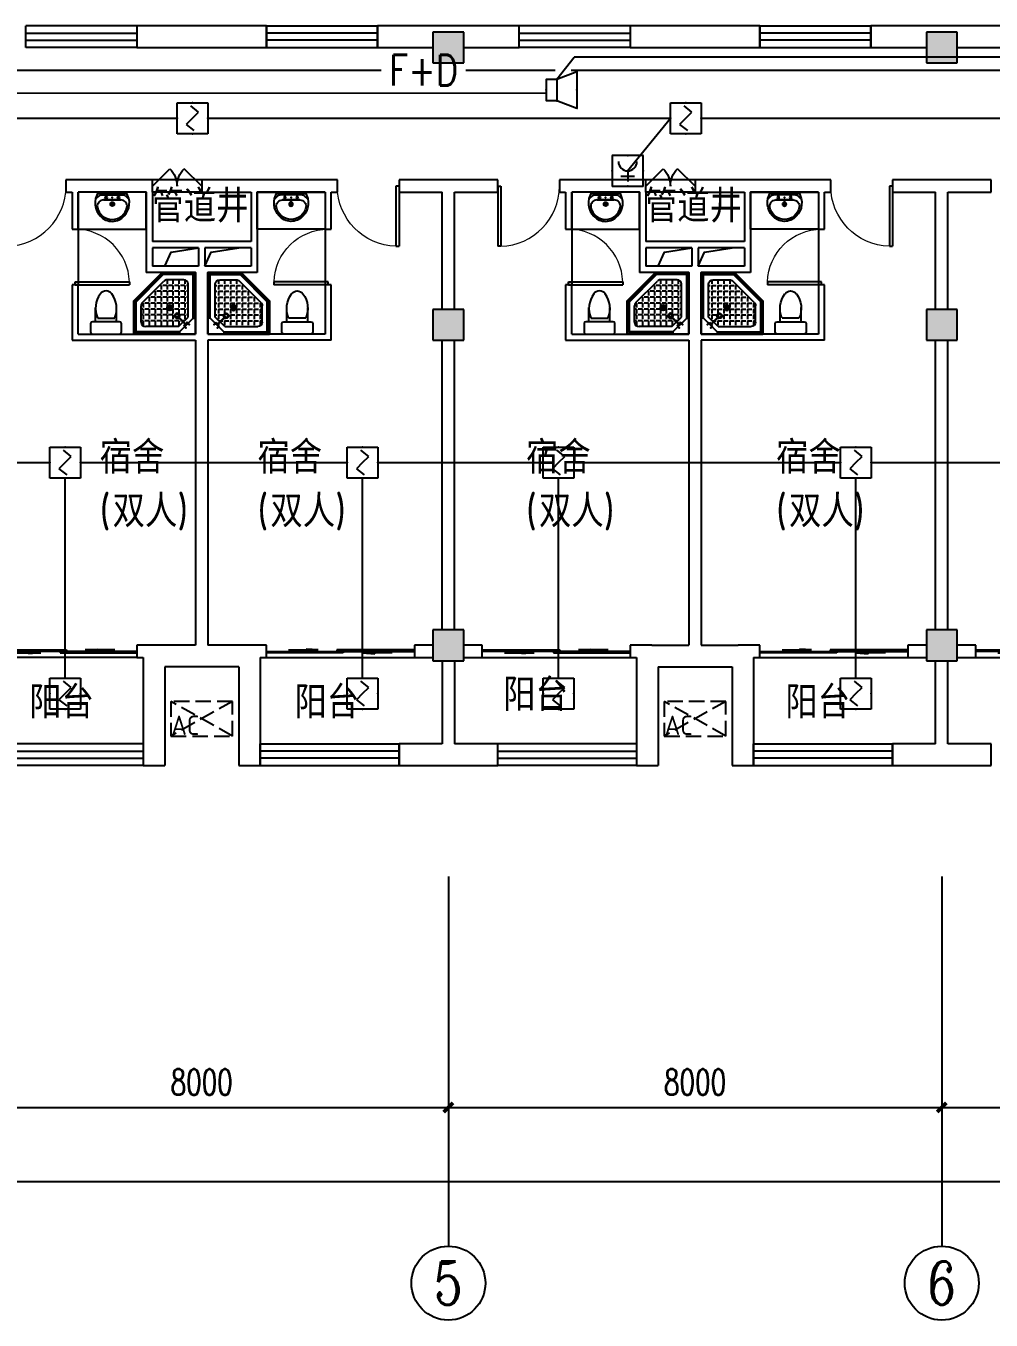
# Model space of a CAD drawing. Extents: x 1725663 to 4653551, y -550461 to 248782.
# Drawn here: x 2311593 to 2327243, y -256471 to -235471 of the extents above; entities that cross this region are included whole.
import ezdxf
from ezdxf.enums import TextEntityAlignment as Align

# ---------------------------------------------------------------- set-up
doc = ezdxf.new("R2010")
doc.units = 0
doc.header["$LTSCALE"] = 1000
doc.linetypes.add('DASH', pattern=[0.35, 0.25, -0.1])
for name, color, linetype in [('0-底图', 7, 'Continuous'), ('AXIS', 3, 'Continuous'), ('AXIS_TEXT', 7, 'Continuous'), ('CLAYER', 7, 'Continuous'), ('COLUMN', 255, 'Continuous'), ('DIM-消防', 3, 'Continuous'), ('DOOR_FIRE', 4, 'Continuous'), ('EQUIP-广播', 3, 'Continuous'), ('EQUIP-消防', 3, 'Continuous'), ('PUB_HATCH', 8, 'Continuous'), ('PUB_TEXT', 7, 'Continuous'), ('WALL', 2, 'Continuous'), ('WINDOW', 4, 'Continuous'), ('WIRE-消防', 1, 'Continuous'), ('WP_F', 1, 'Continuous'), ('洁具', 213, 'Continuous'), ('空调外机', 211, 'Continuous')]:
    doc.layers.add(name, color=color, linetype=linetype)
doc.styles.add('_TCH_AXIS', font='COMPLEX', dxfattribs={"bigfont": 'GBCBIG'})
doc.styles.add('_TEL_DIM', font='SIMPLEX', dxfattribs={"width": 0.8, "height": 3.5, "bigfont": 'HZTXT'})
doc.styles.add('A_DIM_T3', font='SIMPLEX', dxfattribs={"width": 0.7, "bigfont": 'HZ'})
doc.styles.add('COMPLEX', font='COMPLEX')
doc.styles.add('HZ', font='rs.shx', dxfattribs={"width": 0.8, "bigfont": 'hztxt.shx'})
doc.styles.get("Standard").update_dxf_attribs({"font": 'geniso.shx', "bigfont": 'hztxt.shx'})
doc.dimstyles.new('_TCH_ARCH&&150', dxfattribs={"dimtxt": 420, "dimasz": 150, "dimexe": 375, "dimexo": 450, "dimgap": 202.5, "dimtad": 1, "dimdec": 0, "dimzin": 0, "dimdsep": 46, "dimtxsty": 'A_DIM_T3', "dimblk": 'ARCHTICK', "dimcen": 0.09, "dimclrt": 7, "dimazin": 2, "dimtfac": 1, "dimtdec": 0, "dimtix": 1, "dimtmove": 2, "dimatfit": 3, "dimfxl": 150, "dimtolj": 1, "dimtzin": 0, "dimarcsym": 0})

# ---------------------------------------------------------------- blocks, each defined once
blk = doc.blocks.new('$equip$00002656')
for p, q in [((-0.5, 1), (-0.5, 0)), ((0.5, 1), (-0.5, 1)), ((0.5, 0), (0.5, 1)), ((0, 0.5), (0, 0.15)), ((-0.5, 0), (0.5, 0)), ((-0.219, 0.331), (0.222, 0.331))]:
    blk.add_line(p, q)
at = {"const_width": 0.04}
blk.add_lwpolyline([(-0.5, 1), (0.5, 1), (0.5, 0), (-0.5, 0), (-0.5, 1), (0.5, 1)], dxfattribs=at)
blk.add_arc((0, 0.8), 0.3, 180, 0)
for p in [(0, 1), (-0.5, 0.5), (0.5, 0.5), (0, 0)]:
    blk.add_point(p)
at = {"color": 7, "flags": 1}
for tag, height, p in [('B', 0.4, (0.762, 0.292)), ('A', 0.00002, (0, 0))]:
    blk.add_attdef(tag, text='', height=height, dxfattribs=at).set_placement(p, align=Align.MIDDLE_CENTER)
blk = doc.blocks.new('A$C29581A72')
at = {"layer": 'EQUIP-消防', "xscale": 500, "yscale": 500, "zscale": 500}
blk.add_blockref('$equip$00002656', (358, 98), dxfattribs=at)
at = {"style": 'HZ', "flags": 1}
for tag in ['WHAT', 'SPEC', 'UNIT']:
    blk.add_attdef(tag, (375, 0), '', height=0.001, dxfattribs=at)
blk = doc.blocks.new('$Equip$00002649')
for p, q in [((-0.5, 0.5), (-0.5, -0.5)), ((0.5, 0.5), (-0.5, 0.5)), ((0.5, -0.5), (0.5, 0.5)), ((-0.2, 0.2), (0.05, 0.4)), ((0, 0), (-0.2, 0.2)), ((0, 0), (0.2, -0.2)), ((0.2, -0.2), (-0.05, -0.4)), ((-0.5, -0.5), (0.5, -0.5))]:
    blk.add_line(p, q)
at = {"const_width": 0.02}
blk.add_lwpolyline([(-0.5, 0.5), (0.5, 0.5), (0.5, -0.5), (-0.5, -0.5), (-0.5, 0.5), (0.5, 0.5)], dxfattribs=at)
for p in [(0, 0.5), (-0.5, 0), (0.5, 0), (0, -0.5)]:
    blk.add_point(p)
at = {"color": 7, "flags": 1}
for tag, height, p in [('A', 0.00002, (0, 0)), ('B', 0.4, (0.762, -0.208))]:
    blk.add_attdef(tag, text='', height=height, dxfattribs=at).set_placement(p, align=Align.MIDDLE_CENTER)
blk = doc.blocks.new('$equip$00002982')
for p, q in [((0.35, 0.35), (1, 0.6)), ((1, 0.6), (1, -0.6)), ((0, 0.35), (0.35, 0.35)), ((0, 0.35), (0, -0.35)), ((0.35, 0.35), (0.35, -0.35)), ((0.35, -0.35), (0, -0.35)), ((1, -0.6), (0.35, -0.35))]:
    blk.add_line(p, q)
at = {"const_width": 0.04}
blk.add_lwpolyline([(0.35, 0.35), (0, 0.35), (0, -0.35), (0.35, -0.35), (1, -0.6), (1, 0.6), (0.35, 0.35), (0, 0.35)], dxfattribs=at)
for p in [(0, 0), (0.35, 0.35), (1, 0), (0.35, -0.35)]:
    blk.add_point(p)
at = {"color": 7, "style": '_TEL_DIM', "flags": 1}
for tag in ['A', 'REMARK']:
    blk.add_attdef(tag, text='', height=0.00002, dxfattribs=at).set_placement((0, 0), align=Align.MIDDLE_CENTER)
blk = doc.blocks.new('_ArchTick')
at = {"color": 0, "linetype": 'ByBlock', "const_width": 0.4}
blk.add_lwpolyline([(-0.5, -0.5), (0.5, 0.5)], dxfattribs=at)
blk = doc.blocks.new('*D909')
at = {"layer": 'AXIS', "color": 0, "lineweight": -2, "transparency": 16777216}
for p, q in [((1497007, -168588), (1497007, -173463)), ((1604207, -168588), (1604207, -173463)), ((1497007, -173088), (1604207, -173088))]:
    blk.add_line(p, q, dxfattribs=at)
at = {"layer": 'Defpoints', "color": 0, "transparency": 16777216}
for p in [(1497007, -168138), (1604207, -168138), (1604207, -173088)]:
    blk.add_point(p, dxfattribs=at)
at = {"layer": 'AXIS', "color": 0, "lineweight": -2, "transparency": 16777216, "xscale": 150, "yscale": 150, "zscale": 150, "rotation": 180}
blk.add_blockref('_ArchTick', (1497007, -173088), dxfattribs=at)
at = {"layer": 'AXIS', "color": 0, "lineweight": -2, "transparency": 16777216, "xscale": 150, "yscale": 150, "zscale": 150}
blk.add_blockref('_ArchTick', (1604207, -173088), dxfattribs=at)
at = {"layer": 'AXIS', "color": 7, "transparency": 16777216, "insert": (1550607, -172675), "char_height": 420, "attachment_point": 5, "style": 'A_DIM_T3'}
blk.add_mtext('\\A1;107200', dxfattribs=at)
blk = doc.blocks.new('*D914')
at = {"layer": 'AXIS', "color": 0, "lineweight": -2, "transparency": 16777216}
for p, q in [((1521307, -168588), (1521307, -172263)), ((1529307, -168588), (1529307, -172263)), ((1521307, -171888), (1529307, -171888))]:
    blk.add_line(p, q, dxfattribs=at)
at = {"layer": 'Defpoints', "color": 0, "transparency": 16777216}
for p in [(1521307, -168138), (1529307, -168138), (1529307, -171888)]:
    blk.add_point(p, dxfattribs=at)
at = {"layer": 'AXIS', "color": 0, "lineweight": -2, "transparency": 16777216, "xscale": 150, "yscale": 150, "zscale": 150, "rotation": 180}
blk.add_blockref('_ArchTick', (1521307, -171888), dxfattribs=at)
at = {"layer": 'AXIS', "color": 0, "lineweight": -2, "transparency": 16777216, "xscale": 150, "yscale": 150, "zscale": 150}
blk.add_blockref('_ArchTick', (1529307, -171888), dxfattribs=at)
at = {"layer": 'AXIS', "color": 7, "transparency": 16777216, "insert": (1525307, -171475), "char_height": 420, "attachment_point": 5, "style": 'A_DIM_T3'}
blk.add_mtext('\\A1;8000', dxfattribs=at)
blk = doc.blocks.new('*D915')
at = {"layer": 'AXIS', "color": 0, "lineweight": -2, "transparency": 16777216}
for p, q in [((1529307, -168588), (1529307, -172263)), ((1537307, -168588), (1537307, -172263)), ((1529307, -171888), (1537307, -171888))]:
    blk.add_line(p, q, dxfattribs=at)
at = {"layer": 'Defpoints', "color": 0, "transparency": 16777216}
for p in [(1529307, -168138), (1537307, -168138), (1537307, -171888)]:
    blk.add_point(p, dxfattribs=at)
at = {"layer": 'AXIS', "color": 0, "lineweight": -2, "transparency": 16777216, "xscale": 150, "yscale": 150, "zscale": 150, "rotation": 180}
blk.add_blockref('_ArchTick', (1529307, -171888), dxfattribs=at)
at = {"layer": 'AXIS', "color": 0, "lineweight": -2, "transparency": 16777216, "xscale": 150, "yscale": 150, "zscale": 150}
blk.add_blockref('_ArchTick', (1537307, -171888), dxfattribs=at)
at = {"layer": 'AXIS', "color": 7, "transparency": 16777216, "insert": (1533307, -171475), "char_height": 420, "attachment_point": 5, "style": 'A_DIM_T3'}
blk.add_mtext('\\A1;8000', dxfattribs=at)
blk = doc.blocks.new('*D916')
at = {"layer": 'AXIS', "color": 0, "lineweight": -2, "transparency": 16777216}
for p, q in [((1537307, -168588), (1537307, -172263)), ((1545307, -168588), (1545307, -172263)), ((1537307, -171888), (1545307, -171888))]:
    blk.add_line(p, q, dxfattribs=at)
at = {"layer": 'Defpoints', "color": 0, "transparency": 16777216}
for p in [(1537307, -168138), (1545307, -168138), (1545307, -171888)]:
    blk.add_point(p, dxfattribs=at)
at = {"layer": 'AXIS', "color": 0, "lineweight": -2, "transparency": 16777216, "xscale": 150, "yscale": 150, "zscale": 150, "rotation": 180}
blk.add_blockref('_ArchTick', (1537307, -171888), dxfattribs=at)
at = {"layer": 'AXIS', "color": 0, "lineweight": -2, "transparency": 16777216, "xscale": 150, "yscale": 150, "zscale": 150}
blk.add_blockref('_ArchTick', (1545307, -171888), dxfattribs=at)
at = {"layer": 'AXIS', "color": 7, "transparency": 16777216, "insert": (1541307, -171475), "char_height": 420, "attachment_point": 5, "style": 'A_DIM_T3'}
blk.add_mtext('\\A1;8000', dxfattribs=at)
blk = doc.blocks.new('*D973')
at = {"layer": 'AXIS', "color": 0, "lineweight": -2, "transparency": 16777216}
for p, q in [((1497007, -168588), (1497007, -173463)), ((1604207, -168588), (1604207, -173463)), ((1497007, -173088), (1604207, -173088))]:
    blk.add_line(p, q, dxfattribs=at)
at = {"layer": 'Defpoints', "color": 0, "transparency": 16777216}
for p in [(1497007, -168138), (1604207, -168138), (1604207, -173088)]:
    blk.add_point(p, dxfattribs=at)
at = {"layer": 'AXIS', "color": 0, "lineweight": -2, "transparency": 16777216, "xscale": 150, "yscale": 150, "zscale": 150, "rotation": 180}
blk.add_blockref('_ArchTick', (1497007, -173088), dxfattribs=at)
at = {"layer": 'AXIS', "color": 0, "lineweight": -2, "transparency": 16777216, "xscale": 150, "yscale": 150, "zscale": 150}
blk.add_blockref('_ArchTick', (1604207, -173088), dxfattribs=at)
at = {"layer": 'AXIS', "color": 7, "transparency": 16777216, "insert": (1550607, -172675), "char_height": 420, "attachment_point": 5, "style": 'A_DIM_T3'}
blk.add_mtext('\\A1;107200', dxfattribs=at)
blk = doc.blocks.new('*D978')
at = {"layer": 'AXIS', "color": 0, "lineweight": -2, "transparency": 16777216}
for p, q in [((1521307, -168588), (1521307, -172263)), ((1529307, -168588), (1529307, -172263)), ((1521307, -171888), (1529307, -171888))]:
    blk.add_line(p, q, dxfattribs=at)
at = {"layer": 'Defpoints', "color": 0, "transparency": 16777216}
for p in [(1521307, -168138), (1529307, -168138), (1529307, -171888)]:
    blk.add_point(p, dxfattribs=at)
at = {"layer": 'AXIS', "color": 0, "lineweight": -2, "transparency": 16777216, "xscale": 150, "yscale": 150, "zscale": 150, "rotation": 180}
blk.add_blockref('_ArchTick', (1521307, -171888), dxfattribs=at)
at = {"layer": 'AXIS', "color": 0, "lineweight": -2, "transparency": 16777216, "xscale": 150, "yscale": 150, "zscale": 150}
blk.add_blockref('_ArchTick', (1529307, -171888), dxfattribs=at)
at = {"layer": 'AXIS', "color": 7, "transparency": 16777216, "insert": (1525307, -171475), "char_height": 420, "attachment_point": 5, "style": 'A_DIM_T3'}
blk.add_mtext('\\A1;8000', dxfattribs=at)
blk = doc.blocks.new('*D979')
at = {"layer": 'AXIS', "color": 0, "lineweight": -2, "transparency": 16777216}
for p, q in [((1529307, -168588), (1529307, -172263)), ((1537307, -168588), (1537307, -172263)), ((1529307, -171888), (1537307, -171888))]:
    blk.add_line(p, q, dxfattribs=at)
at = {"layer": 'Defpoints', "color": 0, "transparency": 16777216}
for p in [(1529307, -168138), (1537307, -168138), (1537307, -171888)]:
    blk.add_point(p, dxfattribs=at)
at = {"layer": 'AXIS', "color": 0, "lineweight": -2, "transparency": 16777216, "xscale": 150, "yscale": 150, "zscale": 150, "rotation": 180}
blk.add_blockref('_ArchTick', (1529307, -171888), dxfattribs=at)
at = {"layer": 'AXIS', "color": 0, "lineweight": -2, "transparency": 16777216, "xscale": 150, "yscale": 150, "zscale": 150}
blk.add_blockref('_ArchTick', (1537307, -171888), dxfattribs=at)
at = {"layer": 'AXIS', "color": 7, "transparency": 16777216, "insert": (1533307, -171475), "char_height": 420, "attachment_point": 5, "style": 'A_DIM_T3'}
blk.add_mtext('\\A1;8000', dxfattribs=at)
blk = doc.blocks.new('*D980')
at = {"layer": 'AXIS', "color": 0, "lineweight": -2, "transparency": 16777216}
for p, q in [((1537307, -168588), (1537307, -172263)), ((1545307, -168588), (1545307, -172263)), ((1537307, -171888), (1545307, -171888))]:
    blk.add_line(p, q, dxfattribs=at)
at = {"layer": 'Defpoints', "color": 0, "transparency": 16777216}
for p in [(1537307, -168138), (1545307, -168138), (1545307, -171888)]:
    blk.add_point(p, dxfattribs=at)
at = {"layer": 'AXIS', "color": 0, "lineweight": -2, "transparency": 16777216, "xscale": 150, "yscale": 150, "zscale": 150, "rotation": 180}
blk.add_blockref('_ArchTick', (1537307, -171888), dxfattribs=at)
at = {"layer": 'AXIS', "color": 0, "lineweight": -2, "transparency": 16777216, "xscale": 150, "yscale": 150, "zscale": 150}
blk.add_blockref('_ArchTick', (1545307, -171888), dxfattribs=at)
at = {"layer": 'AXIS', "color": 7, "transparency": 16777216, "insert": (1541307, -171475), "char_height": 420, "attachment_point": 5, "style": 'A_DIM_T3'}
blk.add_mtext('\\A1;8000', dxfattribs=at)
blk = doc.blocks.new('_AXISO')
blk.add_circle((0, 0), 0.5)
at = {"layer": 'AXIS_TEXT', "style": 'COMPLEX', "width": 1.041667}
blk.add_attdef('A', text='', height=0.56, dxfattribs=at).set_placement((-0.25, -0.28), (0.25, -0.28), align=Align.FIT)
blk = doc.blocks.new('*D1037')
at = {"layer": 'AXIS', "color": 0, "lineweight": -2, "transparency": 16777216}
for p, q in [((1497007, -168588), (1497007, -173463)), ((1604207, -168588), (1604207, -173463)), ((1497007, -173088), (1604207, -173088))]:
    blk.add_line(p, q, dxfattribs=at)
at = {"layer": 'Defpoints', "color": 0, "transparency": 16777216}
for p in [(1497007, -168138), (1604207, -168138), (1604207, -173088)]:
    blk.add_point(p, dxfattribs=at)
at = {"layer": 'AXIS', "color": 0, "lineweight": -2, "transparency": 16777216, "xscale": 150, "yscale": 150, "zscale": 150, "rotation": 180}
blk.add_blockref('_ArchTick', (1497007, -173088), dxfattribs=at)
at = {"layer": 'AXIS', "color": 0, "lineweight": -2, "transparency": 16777216, "xscale": 150, "yscale": 150, "zscale": 150}
blk.add_blockref('_ArchTick', (1604207, -173088), dxfattribs=at)
at = {"layer": 'AXIS', "color": 7, "transparency": 16777216, "insert": (1550607, -172675), "char_height": 420, "attachment_point": 5, "style": 'A_DIM_T3'}
blk.add_mtext('\\A1;107200', dxfattribs=at)
blk = doc.blocks.new('*D1042')
at = {"layer": 'AXIS', "color": 0, "lineweight": -2, "transparency": 16777216}
for p, q in [((1521307, -168588), (1521307, -172263)), ((1529307, -168588), (1529307, -172263)), ((1521307, -171888), (1529307, -171888))]:
    blk.add_line(p, q, dxfattribs=at)
at = {"layer": 'Defpoints', "color": 0, "transparency": 16777216}
for p in [(1521307, -168138), (1529307, -168138), (1529307, -171888)]:
    blk.add_point(p, dxfattribs=at)
at = {"layer": 'AXIS', "color": 0, "lineweight": -2, "transparency": 16777216, "xscale": 150, "yscale": 150, "zscale": 150, "rotation": 180}
blk.add_blockref('_ArchTick', (1521307, -171888), dxfattribs=at)
at = {"layer": 'AXIS', "color": 0, "lineweight": -2, "transparency": 16777216, "xscale": 150, "yscale": 150, "zscale": 150}
blk.add_blockref('_ArchTick', (1529307, -171888), dxfattribs=at)
at = {"layer": 'AXIS', "color": 7, "transparency": 16777216, "insert": (1525307, -171475), "char_height": 420, "attachment_point": 5, "style": 'A_DIM_T3'}
blk.add_mtext('\\A1;8000', dxfattribs=at)
blk = doc.blocks.new('*D1043')
at = {"layer": 'AXIS', "color": 0, "lineweight": -2, "transparency": 16777216}
for p, q in [((1529307, -168588), (1529307, -172263)), ((1537307, -168588), (1537307, -172263)), ((1529307, -171888), (1537307, -171888))]:
    blk.add_line(p, q, dxfattribs=at)
at = {"layer": 'Defpoints', "color": 0, "transparency": 16777216}
for p in [(1529307, -168138), (1537307, -168138), (1537307, -171888)]:
    blk.add_point(p, dxfattribs=at)
at = {"layer": 'AXIS', "color": 0, "lineweight": -2, "transparency": 16777216, "xscale": 150, "yscale": 150, "zscale": 150, "rotation": 180}
blk.add_blockref('_ArchTick', (1529307, -171888), dxfattribs=at)
at = {"layer": 'AXIS', "color": 0, "lineweight": -2, "transparency": 16777216, "xscale": 150, "yscale": 150, "zscale": 150}
blk.add_blockref('_ArchTick', (1537307, -171888), dxfattribs=at)
at = {"layer": 'AXIS', "color": 7, "transparency": 16777216, "insert": (1533307, -171475), "char_height": 420, "attachment_point": 5, "style": 'A_DIM_T3'}
blk.add_mtext('\\A1;8000', dxfattribs=at)
blk = doc.blocks.new('*D1044')
at = {"layer": 'AXIS', "color": 0, "lineweight": -2, "transparency": 16777216}
for p, q in [((1537307, -168588), (1537307, -172263)), ((1545307, -168588), (1545307, -172263)), ((1537307, -171888), (1545307, -171888))]:
    blk.add_line(p, q, dxfattribs=at)
at = {"layer": 'Defpoints', "color": 0, "transparency": 16777216}
for p in [(1537307, -168138), (1545307, -168138), (1545307, -171888)]:
    blk.add_point(p, dxfattribs=at)
at = {"layer": 'AXIS', "color": 0, "lineweight": -2, "transparency": 16777216, "xscale": 150, "yscale": 150, "zscale": 150, "rotation": 180}
blk.add_blockref('_ArchTick', (1537307, -171888), dxfattribs=at)
at = {"layer": 'AXIS', "color": 0, "lineweight": -2, "transparency": 16777216, "xscale": 150, "yscale": 150, "zscale": 150}
blk.add_blockref('_ArchTick', (1545307, -171888), dxfattribs=at)
at = {"layer": 'AXIS', "color": 7, "transparency": 16777216, "insert": (1541307, -171475), "char_height": 420, "attachment_point": 5, "style": 'A_DIM_T3'}
blk.add_mtext('\\A1;8000', dxfattribs=at)
blk = doc.blocks.new('1F平面-CAD导入_dwg_Drawing4_t3_dwg_$plan$00001613-474159-1F-927810-1F')
at = {"layer": '洁具'}
for p, q in [((-30, 250), (-170, 250)), ((-200, 170), (-430, 170)), ((-260, -140), (-260, 140)), ((-200, -170), (-200, -220)), ((-170, -250), (-30, -250))]:
    blk.add_line(p, q, dxfattribs=at)
for points in [[(-200, 220), (-200, 170), (-200, -170), (-430, -170)], [(0, -220), (0, 220)]]:
    blk.add_lwpolyline(points, dxfattribs=at)
for centre, radius, start, end in [((-170, 220), 30, 90, 180), ((-30, 220), 30, 0, 90), ((-590, 0), 110, 123.4509, 236.5491), ((-413, -227), 398, 67.4505, 126.6381), ((-413, 227), 398, 233.3619, 292.5495), ((-170, -220), 30, 180, 270), ((-30, -220), 30, 270, 0)]:
    blk.add_arc(centre, radius, start, end, dxfattribs=at)
blk = doc.blocks.new('$lvtry$00000169')
at = {"color": 0}
for p, q in [((259, -36), (259, 0)), ((259, -36), (36, -259)), ((276, -120), (120, -276)), ((144, -151), (291, -298)), ((151, -144), (298, -291)), ((259, -24), (976, -24)), ((259, -36), (964, -36)), ((270, -213), (270, -143)), ((276, -120), (808, -120)), ((366, -213), (366, -143)), ((462, -213), (462, -143)), ((558, -213), (558, -143)), ((655, -213), (655, -143)), ((751, -213), (751, -143)), ((847, -213), (847, -143)), ((880, -192), (880, -460)), ((964, -36), (976, -24)), ((964, -36), (964, -525)), ((976, -24), (976, -530)), ((36, -259), (0, -259)), ((24, -259), (24, -976)), ((36, -259), (36, -964)), ((120, -276), (120, -808)), ((120, -309), (147, -309)), ((120, -405), (147, -405)), ((173, -309), (173, -239)), ((173, -309), (243, -309)), ((173, -405), (173, -335)), ((173, -405), (243, -405)), ((183, -213), (205, -213)), ((220, -213), (243, -213)), ((270, -213), (340, -213)), ((270, -263), (270, -239)), ((270, -405), (270, -335)), ((270, -405), (340, -405)), ((334, -309), (340, -309)), ((366, -213), (436, -213)), ((366, -309), (366, -239)), ((366, -309), (436, -309)), ((366, -405), (366, -335)), ((366, -405), (379, -405)), ((462, -213), (532, -213)), ((462, -309), (462, -239)), ((462, -309), (532, -309)), ((462, -405), (462, -335)), ((462, -405), (532, -405)), ((558, -213), (628, -213)), ((558, -309), (558, -239)), ((558, -309), (628, -309)), ((558, -405), (558, -335)), ((558, -405), (628, -405)), ((655, -213), (725, -213)), ((655, -309), (655, -239)), ((655, -309), (725, -309)), ((655, -405), (655, -335)), ((655, -405), (725, -405)), ((751, -213), (821, -213)), ((751, -309), (751, -239)), ((751, -309), (821, -309)), ((751, -405), (751, -335)), ((751, -405), (821, -405)), ((847, -213), (880, -213)), ((847, -309), (847, -239)), ((847, -309), (880, -309)), ((847, -405), (847, -335)), ((847, -405), (880, -405)), ((120, -501), (147, -501)), ((120, -598), (147, -598)), ((173, -501), (173, -431)), ((173, -501), (243, -501)), ((173, -598), (173, -528)), ((173, -598), (243, -598)), ((173, -694), (173, -624)), ((270, -501), (270, -431)), ((270, -501), (340, -501)), ((270, -598), (270, -528)), ((270, -598), (340, -598)), ((270, -694), (270, -624)), ((366, -501), (366, -431)), ((366, -501), (436, -501)), ((366, -598), (366, -528)), ((366, -598), (436, -598)), ((366, -694), (366, -624)), ((462, -501), (462, -431)), ((462, -501), (532, -501)), ((462, -598), (462, -528)), ((462, -598), (532, -598)), ((462, -694), (462, -624)), ((859, -511), (511, -859)), ((964, -525), (525, -964)), ((976, -530), (530, -976)), ((558, -501), (558, -431)), ((558, -501), (628, -501)), ((558, -598), (558, -528)), ((558, -598), (628, -598)), ((558, -694), (558, -624)), ((655, -501), (655, -431)), ((655, -501), (725, -501)), ((655, -598), (655, -528)), ((655, -598), (725, -598)), ((655, -694), (655, -624)), ((751, -501), (751, -431)), ((751, -501), (821, -501)), ((751, -598), (751, -528)), ((751, -598), (773, -598)), ((847, -501), (847, -431)), ((847, -501), (867, -501)), ((964, -525), (976, -530)), ((120, -694), (147, -694)), ((120, -790), (147, -790)), ((173, -694), (243, -694)), ((173, -790), (173, -720)), ((173, -790), (243, -790)), ((173, -878), (173, -816)), ((270, -694), (340, -694)), ((270, -790), (270, -720)), ((270, -790), (340, -790)), ((270, -880), (270, -816)), ((366, -694), (436, -694)), ((366, -790), (366, -720)), ((366, -790), (436, -790)), ((366, -880), (366, -816)), ((462, -694), (532, -694)), ((462, -790), (462, -720)), ((462, -790), (532, -790)), ((462, -880), (462, -816)), ((558, -694), (628, -694)), ((558, -790), (558, -720)), ((558, -790), (580, -790)), ((655, -694), (676, -694)), ((36, -964), (24, -976)), ((24, -976), (530, -976)), ((36, -964), (525, -964)), ((192, -880), (460, -880)), ((525, -964), (530, -976))]:
    blk.add_line(p, q, dxfattribs=at)
blk.add_lwpolyline([(0, 0), (0, -1000), (540, -1000), (1000, -540), (1000, 0)], close=True)
for points in [[(0, 0), (0, -1000)], [(0, 0), (1000, 0)], [(1000, 0), (1000, -540)], [(136, -190), (148, -178), (132, -162), (121, -174)], [(190, -136), (178, -148), (162, -132), (174, -121)], [(1000, -540), (540, -1000)], [(0, -1000), (540, -1000)]]:
    blk.add_lwpolyline(points, close=True, dxfattribs=at)
for radius in [43.8, 31.1]:
    blk.add_circle((416, -428), radius, dxfattribs=at)
for centre, radius, start, end in [((808, -192), 72, 0, 90), ((296, -296), 40.6, 142.583, 128.4197), ((296, -296), 28.6, 145.828, 125.6599), ((808, -460), 72, 315, 0), ((192, -808), 72, 180, 270), ((460, -808), 72, 270, 315)]:
    blk.add_arc(centre, radius, start, end, dxfattribs=at)
for p in [(103, -156, 0), (156, -102, 0), (416, -428, 0)]:
    blk.add_point(p, dxfattribs=at)
blk = doc.blocks.new('$lvtry$00000178')
at = {"color": 0}
for p, q in [((-238, 0), (238, 0)), ((-214, -36), (-272, -91)), ((-180, -23), (180, -23)), ((-142, -105), (140, -105)), ((140, -105), (-142, -105)), ((216, -37), (268, -91))]:
    blk.add_line(p, q, dxfattribs=at)
blk.add_lwpolyline([(-104, -430, 0.224698), (110, -425, 0.348046), (269, -79), (239, 0), (-241, 0), (-271, -79, 0.356844)], format="xyb", close=True, dxfattribs=at)
for centre, radius in [((-100, -65), 16.3), ((1, -172), 31.6), ((100, -65), 16.3)]:
    blk.add_circle(centre, radius, dxfattribs=at)
at = {"color": 0, "lineweight": 13}
blk.add_circle((1, -172), 23, dxfattribs=at)
at = {"color": 0}
for centre, radius, start, end in [((-142, -205), 100, 90, 190.5602), ((-180, -73), 50, 90, 133.181), ((140, -205), 100, 349.4398, 90), ((180, -73), 50, 44.5607, 90), ((-1, -179), 243, 190.5602, 349.4398)]:
    blk.add_arc(centre, radius, start, end, dxfattribs=at)
for p in [(0, -65), (1, -172)]:
    blk.add_point(p, dxfattribs=at)
blk = doc.blocks.new('A$C70365C93')
at = {"layer": '洁具'}
blk.add_lwpolyline([(-1900, 2300), (-1900, 1700), (-800, 1700), (-800, 2300)], close=True, dxfattribs=at)
blk.add_blockref('$lvtry$00000178', (-1350, 2280), dxfattribs=at)
at = {"layer": '洁具', "rotation": 180}
blk.add_blockref('$lvtry$00000169', (0, 0), dxfattribs=at)
at = {"layer": '洁具', "extrusion": (0, 0, -1), "xscale": -1, "zscale": -1, "rotation": 90}
blk.add_blockref('1F平面-CAD导入_dwg_Drawing4_t3_dwg_$plan$00001613-474159-1F-927810-1F', (1450, 0), dxfattribs=at)
blk = doc.blocks.new('A$Cf5a72a1b')
at = {"layer": '空调外机', "linetype": 'DASH'}
for p, q in [((1000, 563), (0, 0)), ((1000, 0), (0, 563))]:
    blk.add_line(p, q, dxfattribs=at)
blk.add_lwpolyline([(1000, 563), (0, 563), (0, 0), (1000, 0)], close=True, dxfattribs=at)
at = {"layer": 'PUB_TEXT'}
blk.add_text('AC', height=315, dxfattribs=at).set_placement((5, 18))
blk = doc.blocks.new('$WINLIB2D$00000001')
at = {"color": 0}
for points in [[(-0.5, 0.5), (-0.5, -0.5)], [(-0.5, 0.5), (0.5, 0.5)], [(0.5, -0.5), (0.5, 0.5)], [(0.5, 0.1667), (-0.5, 0.1667)], [(0.5, -0.1667), (-0.5, -0.1667)], [(-0.5, -0.5), (0.5, -0.5)]]:
    blk.add_lwpolyline(points, dxfattribs=at)
blk = doc.blocks.new('$DorLib2D$00000131')
at = {"color": 0, "linetype": 'Continuous'}
for p, q in [((0.15, 0.125), (0.2319, 0.1973)), ((0.2319, 0.1973), (0.2319, 0.125)), ((-0.5, 0.125), (-0.5, 0)), ((0.0192, 0.125), (-0.5, 0.125)), ((0.0192, 0), (0.0192, 0.125)), ((0.35, 0.125), (0.15, 0.125)), ((-0.5, 0), (0.0192, 0)), ((-0.024, 0), (0.5, 0)), ((-0.024, -0.125), (-0.024, 0)), ((0.5, 0), (0.5, -0.125)), ((-0.35, -0.125), (-0.15, -0.125)), ((-0.2319, -0.1973), (-0.2319, -0.125)), ((-0.15, -0.125), (-0.2319, -0.1973)), ((0.5, -0.125), (-0.024, -0.125))]:
    blk.add_line(p, q, dxfattribs=at)
blk = doc.blocks.new('$DorLib2D$00000116')
at = {"color": 0}
for p, q in [((-0.5, 0), (-0.146, 0.354)), ((0.5, 0), (0.146, 0.354))]:
    blk.add_line(p, q, dxfattribs=at)
for centre, start, end in [((-0.5, 0), 0, 45), ((0.5, 0), 135, 180)]:
    blk.add_arc(centre, 0.5, start, end, dxfattribs=at)
blk = doc.blocks.new('$DorLib2D$00000001')
for p, q in [((0.45, 0.975), (0.5, 0.975)), ((0.45, 0), (0.45, 0.975)), ((0.5, 0), (0.5, 0.975)), ((0.5, 0), (0.45, 0))]:
    blk.add_line(p, q)
at = {"lineweight": 13}
blk.add_arc((0.475, 0), 0.975, 91.4693, 180, dxfattribs=at)
blk = doc.blocks.new('ghgd')
at = {"layer": 'PUB_HATCH'}
for points in [[(1529057, -154937.8), (1529557, -154937.8), (1529557, -154437.8), (1529057, -154437.8)], [(1537057, -154937.8), (1537557, -154937.8), (1537557, -154437.8), (1537057, -154437.8)], [(1529057, -159437.8), (1529557, -159437.8), (1529557, -158937.8), (1529057, -158937.8)], [(1537057, -159437.8), (1537557, -159437.8), (1537557, -158937.8), (1537057, -158937.8)], [(1529057, -164637.8), (1529557, -164637.8), (1529557, -164137.8), (1529057, -164137.8)], [(1537057, -164637.8), (1537557, -164637.8), (1537557, -164137.8), (1537057, -164137.8)]]:
    blk.add_hatch(color=256, dxfattribs=at).paths.add_polyline_path(points)
for points in [[(1524707, -158237.8), (1524810.6, -158007.5), (1525257, -157937.8)], [(1525357, -158237.8), (1525460.6, -158007.5), (1525907, -157937.8)], [(1532707, -158237.8), (1532810.6, -158007.5), (1533257, -157937.8)], [(1533357, -158237.8), (1533460.6, -158007.5), (1533907, -157937.8)]]:
    blk.add_lwpolyline(points)
at = {"layer": 'AXIS'}
for p, q in [((1529307, -168137.8), (1529307, -174137.8)), ((1537307, -168137.8), (1537307, -174137.8))]:
    blk.add_line(p, q, dxfattribs=at)
at = {"layer": 'COLUMN'}
for p, q in [((1529557, -154437.8), (1529057, -154437.8)), ((1529057, -154437.8), (1529057, -154937.8)), ((1529557, -154937.8), (1529557, -154437.8)), ((1537557, -154437.8), (1537057, -154437.8)), ((1537057, -154437.8), (1537057, -154937.8)), ((1537557, -154937.8), (1537557, -154437.8)), ((1529057, -154937.8), (1529557, -154937.8)), ((1537057, -154937.8), (1537557, -154937.8)), ((1529557, -158937.8), (1529057, -158937.8)), ((1529057, -158937.8), (1529057, -159437.8)), ((1529557, -159437.8), (1529557, -158937.8)), ((1537557, -158937.8), (1537057, -158937.8)), ((1537057, -158937.8), (1537057, -159437.8)), ((1537557, -159437.8), (1537557, -158937.8)), ((1529057, -159437.8), (1529557, -159437.8)), ((1537057, -159437.8), (1537557, -159437.8)), ((1529557, -164137.8), (1529057, -164137.8)), ((1529057, -164137.8), (1529057, -164637.8)), ((1529557, -164637.8), (1529557, -164137.8)), ((1537557, -164137.8), (1537057, -164137.8)), ((1537057, -164137.8), (1537057, -164637.8)), ((1537557, -164637.8), (1537557, -164137.8)), ((1529057, -164637.8), (1529557, -164637.8)), ((1537057, -164637.8), (1537557, -164637.8))]:
    blk.add_line(p, q, dxfattribs=at)
at = {"layer": 'DOOR_FIRE'}
for p, q in [((1525307, -156837.8), (1524507, -156837.8)), ((1533307, -156837.8), (1532507, -156837.8)), ((1525307, -157037.8), (1524507, -157037.8)), ((1533307, -157037.8), (1532507, -157037.8))]:
    blk.add_line(p, q, dxfattribs=at)
at = {"layer": 'WALL'}
for p, q in [((1526357, -154337.8), (1524257, -154337.8)), ((1524257, -154337.8), (1524257, -154687.8)), ((1526357, -154687.8), (1526357, -154337.8)), ((1529307, -154337.8), (1528157, -154337.8)), ((1528157, -154337.8), (1528157, -154687.8)), ((1530457, -154337.8), (1529307, -154337.8)), ((1530457, -154687.8), (1530457, -154337.8)), ((1534357, -154337.8), (1532257, -154337.8)), ((1532257, -154337.8), (1532257, -154687.8)), ((1534357, -154687.8), (1534357, -154337.8)), ((1537307, -154337.8), (1536157, -154337.8)), ((1536157, -154337.8), (1536157, -154687.8)), ((1538457, -154337.8), (1537307, -154337.8)), ((1524257, -154687.8), (1526357, -154687.8)), ((1528157, -154687.8), (1529057, -154687.8)), ((1529557, -154687.8), (1530457, -154687.8)), ((1532257, -154687.8), (1534357, -154687.8)), ((1536157, -154687.8), (1537057, -154687.8)), ((1537557, -154687.8), (1538457, -154687.8)), ((1523207, -156837.8), (1523107, -156837.8)), ((1523107, -156837.8), (1523107, -157037.8)), ((1524407, -156837.8), (1523207, -156837.8)), ((1524507, -156837.8), (1524407, -156837.8)), ((1524507, -157037.8), (1524507, -156837.8)), ((1526207, -156837.8), (1525307, -156837.8)), ((1525307, -156837.8), (1525307, -157037.8)), ((1527407, -156837.8), (1526207, -156837.8)), ((1527507, -156837.8), (1527407, -156837.8)), ((1527507, -157037.8), (1527507, -156837.8)), ((1529307, -156837.8), (1528507, -156837.8)), ((1528507, -156837.8), (1528507, -157037.8)), ((1530107, -156837.8), (1529307, -156837.8)), ((1530107, -157037.8), (1530107, -156837.8)), ((1531207, -156837.8), (1531107, -156837.8)), ((1531107, -156837.8), (1531107, -157037.8)), ((1532407, -156837.8), (1531207, -156837.8)), ((1532507, -156837.8), (1532407, -156837.8)), ((1532507, -157037.8), (1532507, -156837.8)), ((1534207, -156837.8), (1533307, -156837.8)), ((1533307, -156837.8), (1533307, -157037.8)), ((1535407, -156837.8), (1534207, -156837.8)), ((1535507, -156837.8), (1535407, -156837.8)), ((1535507, -157037.8), (1535507, -156837.8)), ((1537307, -156837.8), (1536507, -156837.8)), ((1536507, -156837.8), (1536507, -157037.8)), ((1538107, -156837.8), (1537307, -156837.8)), ((1538107, -157037.8), (1538107, -156837.8)), ((1523107, -157037.8), (1523207, -157037.8)), ((1523207, -157037.8), (1523207, -157637.8)), ((1524407, -157037.8), (1523307, -157037.8)), ((1523307, -157637.8), (1523307, -157037.8)), ((1524407, -157037.8), (1524407, -157837.8)), ((1524507, -157037.8), (1524507, -157837.8)), ((1525307, -157037.8), (1526107, -157037.8)), ((1526107, -157037.8), (1526107, -157837.8)), ((1527307, -157037.8), (1526207, -157037.8)), ((1526207, -157037.8), (1526207, -157837.8)), ((1527307, -157037.8), (1527307, -157637.8)), ((1527407, -157637.8), (1527407, -157037.8)), ((1527407, -157037.8), (1527507, -157037.8)), ((1528507, -157037.8), (1529207, -157037.8)), ((1529207, -158937.8), (1529207, -157037.8)), ((1529407, -158937.8), (1529407, -157037.8)), ((1529407, -157037.8), (1530107, -157037.8)), ((1531107, -157037.8), (1531207, -157037.8)), ((1531207, -157037.8), (1531207, -157637.8)), ((1532407, -157037.8), (1531307, -157037.8)), ((1531307, -157637.8), (1531307, -157037.8)), ((1532407, -157037.8), (1532407, -157837.8)), ((1532507, -157037.8), (1532507, -157837.8)), ((1533307, -157037.8), (1534107, -157037.8)), ((1534107, -157037.8), (1534107, -157837.8)), ((1535307, -157037.8), (1534207, -157037.8)), ((1534207, -157037.8), (1534207, -157837.8)), ((1535307, -157037.8), (1535307, -157637.8)), ((1535407, -157637.8), (1535407, -157037.8)), ((1535407, -157037.8), (1535507, -157037.8)), ((1536507, -157037.8), (1537207, -157037.8)), ((1537207, -158937.8), (1537207, -157037.8)), ((1537407, -158937.8), (1537407, -157037.8)), ((1537407, -157037.8), (1538107, -157037.8)), ((1523207, -157637.8), (1523307, -157637.8)), ((1527307, -157637.8), (1527407, -157637.8)), ((1531207, -157637.8), (1531307, -157637.8)), ((1535307, -157637.8), (1535407, -157637.8)), ((1524407, -157837.8), (1524407, -158337.8)), ((1525307, -157837.8), (1524507, -157837.8)), ((1526107, -157837.8), (1525307, -157837.8)), ((1526207, -157837.8), (1526207, -158337.8)), ((1532407, -157837.8), (1532407, -158337.8)), ((1533307, -157837.8), (1532507, -157837.8)), ((1534107, -157837.8), (1533307, -157837.8)), ((1534207, -157837.8), (1534207, -158337.8)), ((1525257, -157937.8), (1524507, -157937.8)), ((1524507, -157937.8), (1524507, -158237.8)), ((1525257, -157937.8), (1525257, -158237.8)), ((1526107, -157937.8), (1525357, -157937.8)), ((1525357, -157937.8), (1525357, -158237.8)), ((1526107, -157937.8), (1526107, -158237.8)), ((1533257, -157937.8), (1532507, -157937.8)), ((1532507, -157937.8), (1532507, -158237.8)), ((1533257, -157937.8), (1533257, -158237.8)), ((1534107, -157937.8), (1533357, -157937.8)), ((1533357, -157937.8), (1533357, -158237.8)), ((1534107, -157937.8), (1534107, -158237.8)), ((1525207, -158337.8), (1524407, -158337.8)), ((1525257, -158237.8), (1524507, -158237.8)), ((1525207, -158337.8), (1525207, -159337.8)), ((1526107, -158237.8), (1525357, -158237.8)), ((1525407, -158337.8), (1525407, -159337.8)), ((1526207, -158337.8), (1525407, -158337.8)), ((1533207, -158337.8), (1532407, -158337.8)), ((1533257, -158237.8), (1532507, -158237.8)), ((1533207, -158337.8), (1533207, -159337.8)), ((1534107, -158237.8), (1533357, -158237.8)), ((1533407, -158337.8), (1533407, -159337.8)), ((1534207, -158337.8), (1533407, -158337.8)), ((1523307, -158537.8), (1523207, -158537.8)), ((1523207, -158537.8), (1523207, -159437.8)), ((1523307, -159337.8), (1523307, -158537.8)), ((1527407, -158537.8), (1527307, -158537.8)), ((1527307, -158537.8), (1527307, -159337.8)), ((1527407, -159437.8), (1527407, -158537.8)), ((1531307, -158537.8), (1531207, -158537.8)), ((1531207, -158537.8), (1531207, -159437.8)), ((1531307, -159337.8), (1531307, -158537.8)), ((1535407, -158537.8), (1535307, -158537.8)), ((1535307, -158537.8), (1535307, -159337.8)), ((1535407, -159437.8), (1535407, -158537.8)), ((1523307, -159337.8), (1525207, -159337.8)), ((1527307, -159337.8), (1525407, -159337.8)), ((1531307, -159337.8), (1533207, -159337.8)), ((1535307, -159337.8), (1533407, -159337.8)), ((1523207, -159437.8), (1525207, -159437.8)), ((1525207, -159437.8), (1525207, -164387.8)), ((1527407, -159437.8), (1525407, -159437.8)), ((1525407, -159437.8), (1525407, -164387.8)), ((1529207, -164137.8), (1529207, -159437.8)), ((1529407, -164137.8), (1529407, -159437.8)), ((1531207, -159437.8), (1533207, -159437.8)), ((1533207, -159437.8), (1533207, -164387.8)), ((1535407, -159437.8), (1533407, -159437.8)), ((1533407, -159437.8), (1533407, -164387.8)), ((1537207, -164137.8), (1537207, -159437.8)), ((1537407, -164137.8), (1537407, -159437.8)), ((1524607, -164387.8), (1524257, -164387.8)), ((1524257, -164387.8), (1524257, -164587.8)), ((1525207, -164387.8), (1524607, -164387.8)), ((1526007, -164387.8), (1525407, -164387.8)), ((1526357, -164387.8), (1526007, -164387.8)), ((1526357, -164587.8), (1526357, -164387.8)), ((1529057, -164387.8), (1528757, -164387.8)), ((1528757, -164387.8), (1528757, -164587.8)), ((1529857, -164387.8), (1529557, -164387.8)), ((1529857, -164587.8), (1529857, -164387.8)), ((1532607, -164387.8), (1532257, -164387.8)), ((1532257, -164387.8), (1532257, -164587.8)), ((1532607, -164387.8), (1533207, -164387.8)), ((1533407, -164387.8), (1534007, -164387.8)), ((1534357, -164387.8), (1534007, -164387.8)), ((1534357, -164587.8), (1534357, -164387.8)), ((1537057, -164387.8), (1536757, -164387.8)), ((1536757, -164387.8), (1536757, -164587.8)), ((1537857, -164387.8), (1537557, -164387.8)), ((1537857, -164587.8), (1537857, -164387.8)), ((1524257, -164587.8), (1524357, -164587.8)), ((1524357, -164587.8), (1524357, -165987.8)), ((1526257, -164587.8), (1526357, -164587.8)), ((1526257, -164587.8), (1526257, -165987.8)), ((1528757, -164587.8), (1529057, -164587.8)), ((1529207, -164637.8), (1529207, -165987.8)), ((1529407, -164637.8), (1529407, -165987.8)), ((1529557, -164587.8), (1529857, -164587.8)), ((1532257, -164587.8), (1532357, -164587.8)), ((1532357, -164587.8), (1532357, -165987.8)), ((1534257, -164587.8), (1534357, -164587.8)), ((1534257, -164587.8), (1534257, -165987.8)), ((1536757, -164587.8), (1537057, -164587.8)), ((1537207, -165987.8), (1537207, -164637.8)), ((1537407, -165987.8), (1537407, -164637.8)), ((1537557, -164587.8), (1537857, -164587.8)), ((1524707, -164737.8), (1524707, -166337.8)), ((1525307, -164737.8), (1524707, -164737.8)), ((1525907, -164737.8), (1525307, -164737.8)), ((1525907, -164737.8), (1525907, -166337.8)), ((1532707, -164737.8), (1533307, -164737.8)), ((1532707, -164737.8), (1532707, -166337.8)), ((1533307, -164737.8), (1533907, -164737.8)), ((1533907, -164737.8), (1533907, -166337.8)), ((1524357, -165987.8), (1524357, -166337.8)), ((1526257, -166337.8), (1526257, -165987.8)), ((1529207, -165987.8), (1528507, -165987.8)), ((1528507, -165987.8), (1528507, -166337.8)), ((1530107, -165987.8), (1529407, -165987.8)), ((1530107, -166337.8), (1530107, -165987.8)), ((1532357, -165987.8), (1532357, -166337.8)), ((1534257, -166337.8), (1534257, -165987.8)), ((1537207, -165987.8), (1536507, -165987.8)), ((1536507, -165987.8), (1536507, -166337.8)), ((1538107, -165987.8), (1537407, -165987.8)), ((1538107, -166337.8), (1538107, -165987.8)), ((1524357, -166337.8), (1524707, -166337.8)), ((1525907, -166337.8), (1526257, -166337.8)), ((1528507, -166337.8), (1529307, -166337.8)), ((1529307, -166337.8), (1530107, -166337.8)), ((1532357, -166337.8), (1532707, -166337.8)), ((1533907, -166337.8), (1534257, -166337.8)), ((1536507, -166337.8), (1537307, -166337.8)), ((1537307, -166337.8), (1538107, -166337.8))]:
    blk.add_line(p, q, dxfattribs=at)
at = {"layer": 'WINDOW'}
for p, q in [((1523307, -157637.8), (1523307, -158537.8)), ((1527307, -157637.8), (1527307, -158537.8)), ((1531307, -157637.8), (1531307, -158537.8)), ((1535307, -157637.8), (1535307, -158537.8)), ((1524257, -164587.8), (1521857, -164587.8)), ((1526357, -164587.8), (1528757, -164587.8)), ((1529857, -164587.8), (1532257, -164587.8)), ((1534357, -164587.8), (1536757, -164587.8)), ((1537857, -164587.8), (1540257, -164587.8))]:
    blk.add_line(p, q, dxfattribs=at)
for name, p in [('A$C70365C93', (1525207, -159337.8)), ('A$C70365C93', (1533207, -159337.8)), ('A$Cf5a72a1b', (1524807.5, -165861.3)), ('A$Cf5a72a1b', (1532807.5, -165861.3))]:
    blk.add_blockref(name, p)
at = {"xscale": -1, "rotation": 359.9999999999999}
for p in [(1525407, -159337.8), (1533407, -159337.8)]:
    blk.add_blockref('A$C70365C93', p, dxfattribs=at)
at = {"layer": 'AXIS'}
ref = blk.add_blockref('_AXISO', (1529307, -174737.8), dxfattribs=dict(at, xscale=1200, yscale=1200, zscale=1200))
ref.add_attrib('A', '5', dxfattribs={"layer": 'AXIS_TEXT', "height": 698.9, "style": '_TCH_AXIS'}).set_placement((1529074, -175087.2), (1529540, -175087.2), align=Align.FIT)
ref = blk.add_blockref('_AXISO', (1537307, -174737.8), dxfattribs=dict(at, xscale=1200, yscale=1200, zscale=1200))
ref.add_attrib('A', '6', dxfattribs={"layer": 'AXIS_TEXT', "height": 698.9, "style": '_TCH_AXIS'}).set_placement((1537074, -175087.2), (1537540, -175087.2), align=Align.FIT)
at = {"layer": 'DOOR_FIRE', "xscale": 800, "yscale": -800, "zscale": 200, "rotation": 179.9999999994664}
for p in [(1524907, -156937.8), (1532907, -156937.8)]:
    blk.add_blockref('$DorLib2D$00000116', p, dxfattribs=at)
at = {"layer": 'WINDOW'}
for name, p, xscale, yscale, zscale in [('$WINLIB2D$00000001', (1523357, -154512.8), -1800, 350, -1800), ('$WINLIB2D$00000001', (1527257, -154512.8), 1800, 350, 1800), ('$WINLIB2D$00000001', (1531357, -154512.8), -1800, 350, -1800), ('$WINLIB2D$00000001', (1535257, -154512.8), 1800, 350, 1800), ('$DorLib2D$00000001', (1522607, -156937.8), -1000, -1000, -1000), ('$DorLib2D$00000001', (1530607, -156937.8), -1000, -1000, -1000), ('$DorLib2D$00000001', (1536007, -156937.8), 1000, -1000, 1000), ('$DorLib2D$00000131', (1527557, -164487.8), 2400, -200, 2400), ('$DorLib2D$00000131', (1531057, -164487.8), -2400, -200, -2400), ('$DorLib2D$00000131', (1535557, -164487.8), 2400, -200, 2400), ('$DorLib2D$00000131', (1539057, -164487.8), -2400, -200, -2400), ('$WINLIB2D$00000001', (1527382, -166162.8), 2249.999999993481, 350, 2249.999999993481), ('$WINLIB2D$00000001', (1531232, -166162.8), -2249.999999993481, 350, -2249.999999993481), ('$WINLIB2D$00000001', (1535382, -166162.8), 2249.999999993481, 350, 2249.999999993481)]:
    blk.add_blockref(name, p, dxfattribs=dict(at, xscale=xscale, yscale=yscale, zscale=zscale))
for name, p, xscale, yscale, zscale, rotation in [('$DorLib2D$00000001', (1528007, -156937.8), -1000, 1000, -1000, 180), ('$DorLib2D$00000001', (1523257, -158087.8), 900, 900, 900, 269.9999999994664), ('$DorLib2D$00000001', (1527357, -158087.8), 900, -900, 900, 269.9999999994664), ('$DorLib2D$00000001', (1531257, -158087.8), 900, 900, 900, 269.9999999994664), ('$DorLib2D$00000001', (1535357, -158087.8), 900, -900, 900, 269.9999999994664), ('$DorLib2D$00000131', (1523057, -164487.8), 2400, 200, 2400, 180), ('$WINLIB2D$00000001', (1523232, -166162.8), 2249.999999993481, -350, 2249.999999993481, 179.999999999998)]:
    blk.add_blockref(name, p, dxfattribs=dict(at, xscale=xscale, yscale=yscale, zscale=zscale, rotation=rotation))
at = {"layer": 'CLAYER'}
for p in [(1524492.3, -157524.8), (1532492.3, -157524.8)]:
    blk.add_text('管道井', height=525, dxfattribs=at).set_placement(p)
at = {"layer": 'PUB_TEXT'}
for s, p in [('宿舍', (1523652.3, -161601.6)), ('宿舍', (1526211.1, -161601.6)), ('宿舍', (1530565.5, -161601.6)), ('宿舍', (1534620, -161601.6)), ('(', (1523652.3, -162473.7)), ('双人', (1523862.3, -162473.7)), (')', (1524912.3, -162473.7)), ('(', (1526211.1, -162473.7)), ('双人', (1526421.1, -162473.7)), (')', (1527471.1, -162473.7)), ('(', (1530565.5, -162473.7)), ('双人', (1530775.5, -162473.7)), (')', (1531825.5, -162473.7)), ('(', (1534620, -162473.7)), ('双人', (1534830, -162473.7)), (')', (1535880, -162473.7)), ('阳台', (1522510.3, -165575.8)), ('阳台', (1526811, -165575.8)), ('阳台', (1530195.2, -165453.6)), ('阳台', (1534770.9, -165575.8))]:
    blk.add_text(s, height=525, dxfattribs=at).set_placement(p)
at = {"layer": 'AXIS'}
for p1, p2, distance, picture, middle in [((1497007, -168137.8), (1604207, -168137.8), -4950, '*D909', (1550607, -172675.3)), ((1497007, -168137.8), (1604207, -168137.8), -4950, '*D973', (1550607, -172675.3)), ((1497007, -168137.8), (1604207, -168137.8), -4950, '*D1037', (1550607, -172675.3)), ((1521307, -168137.8), (1529307, -168137.8), -3750, '*D914', (1525307, -171475.3)), ((1521307, -168137.8), (1529307, -168137.8), -3750, '*D978', (1525307, -171475.3)), ((1521307, -168137.8), (1529307, -168137.8), -3750, '*D1042', (1525307, -171475.3)), ((1529307, -168137.8), (1537307, -168137.8), -3750, '*D915', (1533307, -171475.3)), ((1529307, -168137.8), (1537307, -168137.8), -3750, '*D979', (1533307, -171475.3)), ((1529307, -168137.8), (1537307, -168137.8), -3750, '*D1043', (1533307, -171475.3)), ((1537307, -168137.8), (1545307, -168137.8), -3750, '*D916', (1541307, -171475.3)), ((1537307, -168137.8), (1545307, -168137.8), -3750, '*D980', (1541307, -171475.3)), ((1537307, -168137.8), (1545307, -168137.8), -3750, '*D1044', (1541307, -171475.3))]:
    dim = blk.add_aligned_dim(p1=p1, p2=p2, distance=distance, dimstyle='_TCH_ARCH&&150', dxfattribs=at)
    dim.commit()
    dim.dimension.update_dxf_attribs({"geometry": picture, "text_midpoint": middle})

msp = doc.modelspace()

# ---------------------------------------------------------------- linework, layer by layer
at = {"layer": 'WIRE-消防'}
for p, q in [((2320203, -236336), (2320480, -235981)), ((2328141, -235981), (2320480, -235981)), ((2302748, -236190, 4112), (2317356, -236190, 2097)), ((2318727, -236190, 1908), (2320172, -236190, 1709)), ((2320434, -236190, 1673), (2332562, -236190)), ((2320028, -236565), (2310842, -236567)), ((2306543, -236970, 4200), (2314043, -236970, 4200)), ((2314543, -236970, 4200), (2322043, -236970, 4200)), ((2321350, -237823), (2322043, -236970, 4200)), ((2322543, -236970, 4200), (2330043, -236970, 4200)), ((2309301, -242557, 4200), (2311979, -242557, 4200)), ((2312479, -242557, 4200), (2316801, -242557, 4200)), ((2317301, -242557, 4200), (2319979, -242557, 4200)), ((2320479, -242557, 4200), (2324801, -242557, 4200)), ((2325301, -242557, 4200), (2327979, -242557, 4200)), ((2312229, -246055, 4200), (2312229, -242807, 4200)), ((2317051, -246055, 4200), (2317051, -242807, 4200)), ((2320229, -246055, 4200), (2320229, -242807, 4200)), ((2325051, -246055, 4200), (2325051, -242807, 4200))]:
    msp.add_line(p, q, dxfattribs=at)

# ---------------------------------------------------------------- block references
at = {"layer": '0-底图'}
msp.add_blockref('ghgd', (789136, -81133), dxfattribs=at)
at = {"layer": 'EQUIP-广播', "xscale": 500, "yscale": 500, "zscale": 500}
msp.add_blockref('$equip$00002982', (2320028, -236511), dxfattribs=at)
at = {"layer": 'EQUIP-消防', "xscale": -500, "yscale": 500, "zscale": 500, "rotation": 180}
for p in [(2314293, -236970, 4200), (2322293, -236970, 4200), (2312229, -242557, 4200), (2317051, -242557, 4200), (2320229, -242557, 4200), (2325051, -242557, 4200), (2312229, -246305, 4200), (2317051, -246305, 4200), (2320229, -246305, 4200), (2325051, -246305, 4200)]:
    msp.add_blockref('$Equip$00002649', p, dxfattribs=at)
at = {"layer": 'WP_F'}
msp.add_blockref('A$C29581A72', (2320993, -238171), dxfattribs=at)

# ---------------------------------------------------------------- texts
at = {"layer": 'DIM-消防', "style": '_TEL_DIM', "width": 0.8}
msp.add_text('F+D', height=500, dxfattribs=at).set_placement((2318042, -236190, 2003), align=Align.MIDDLE_CENTER)

doc.saveas('drawing.dxf')
